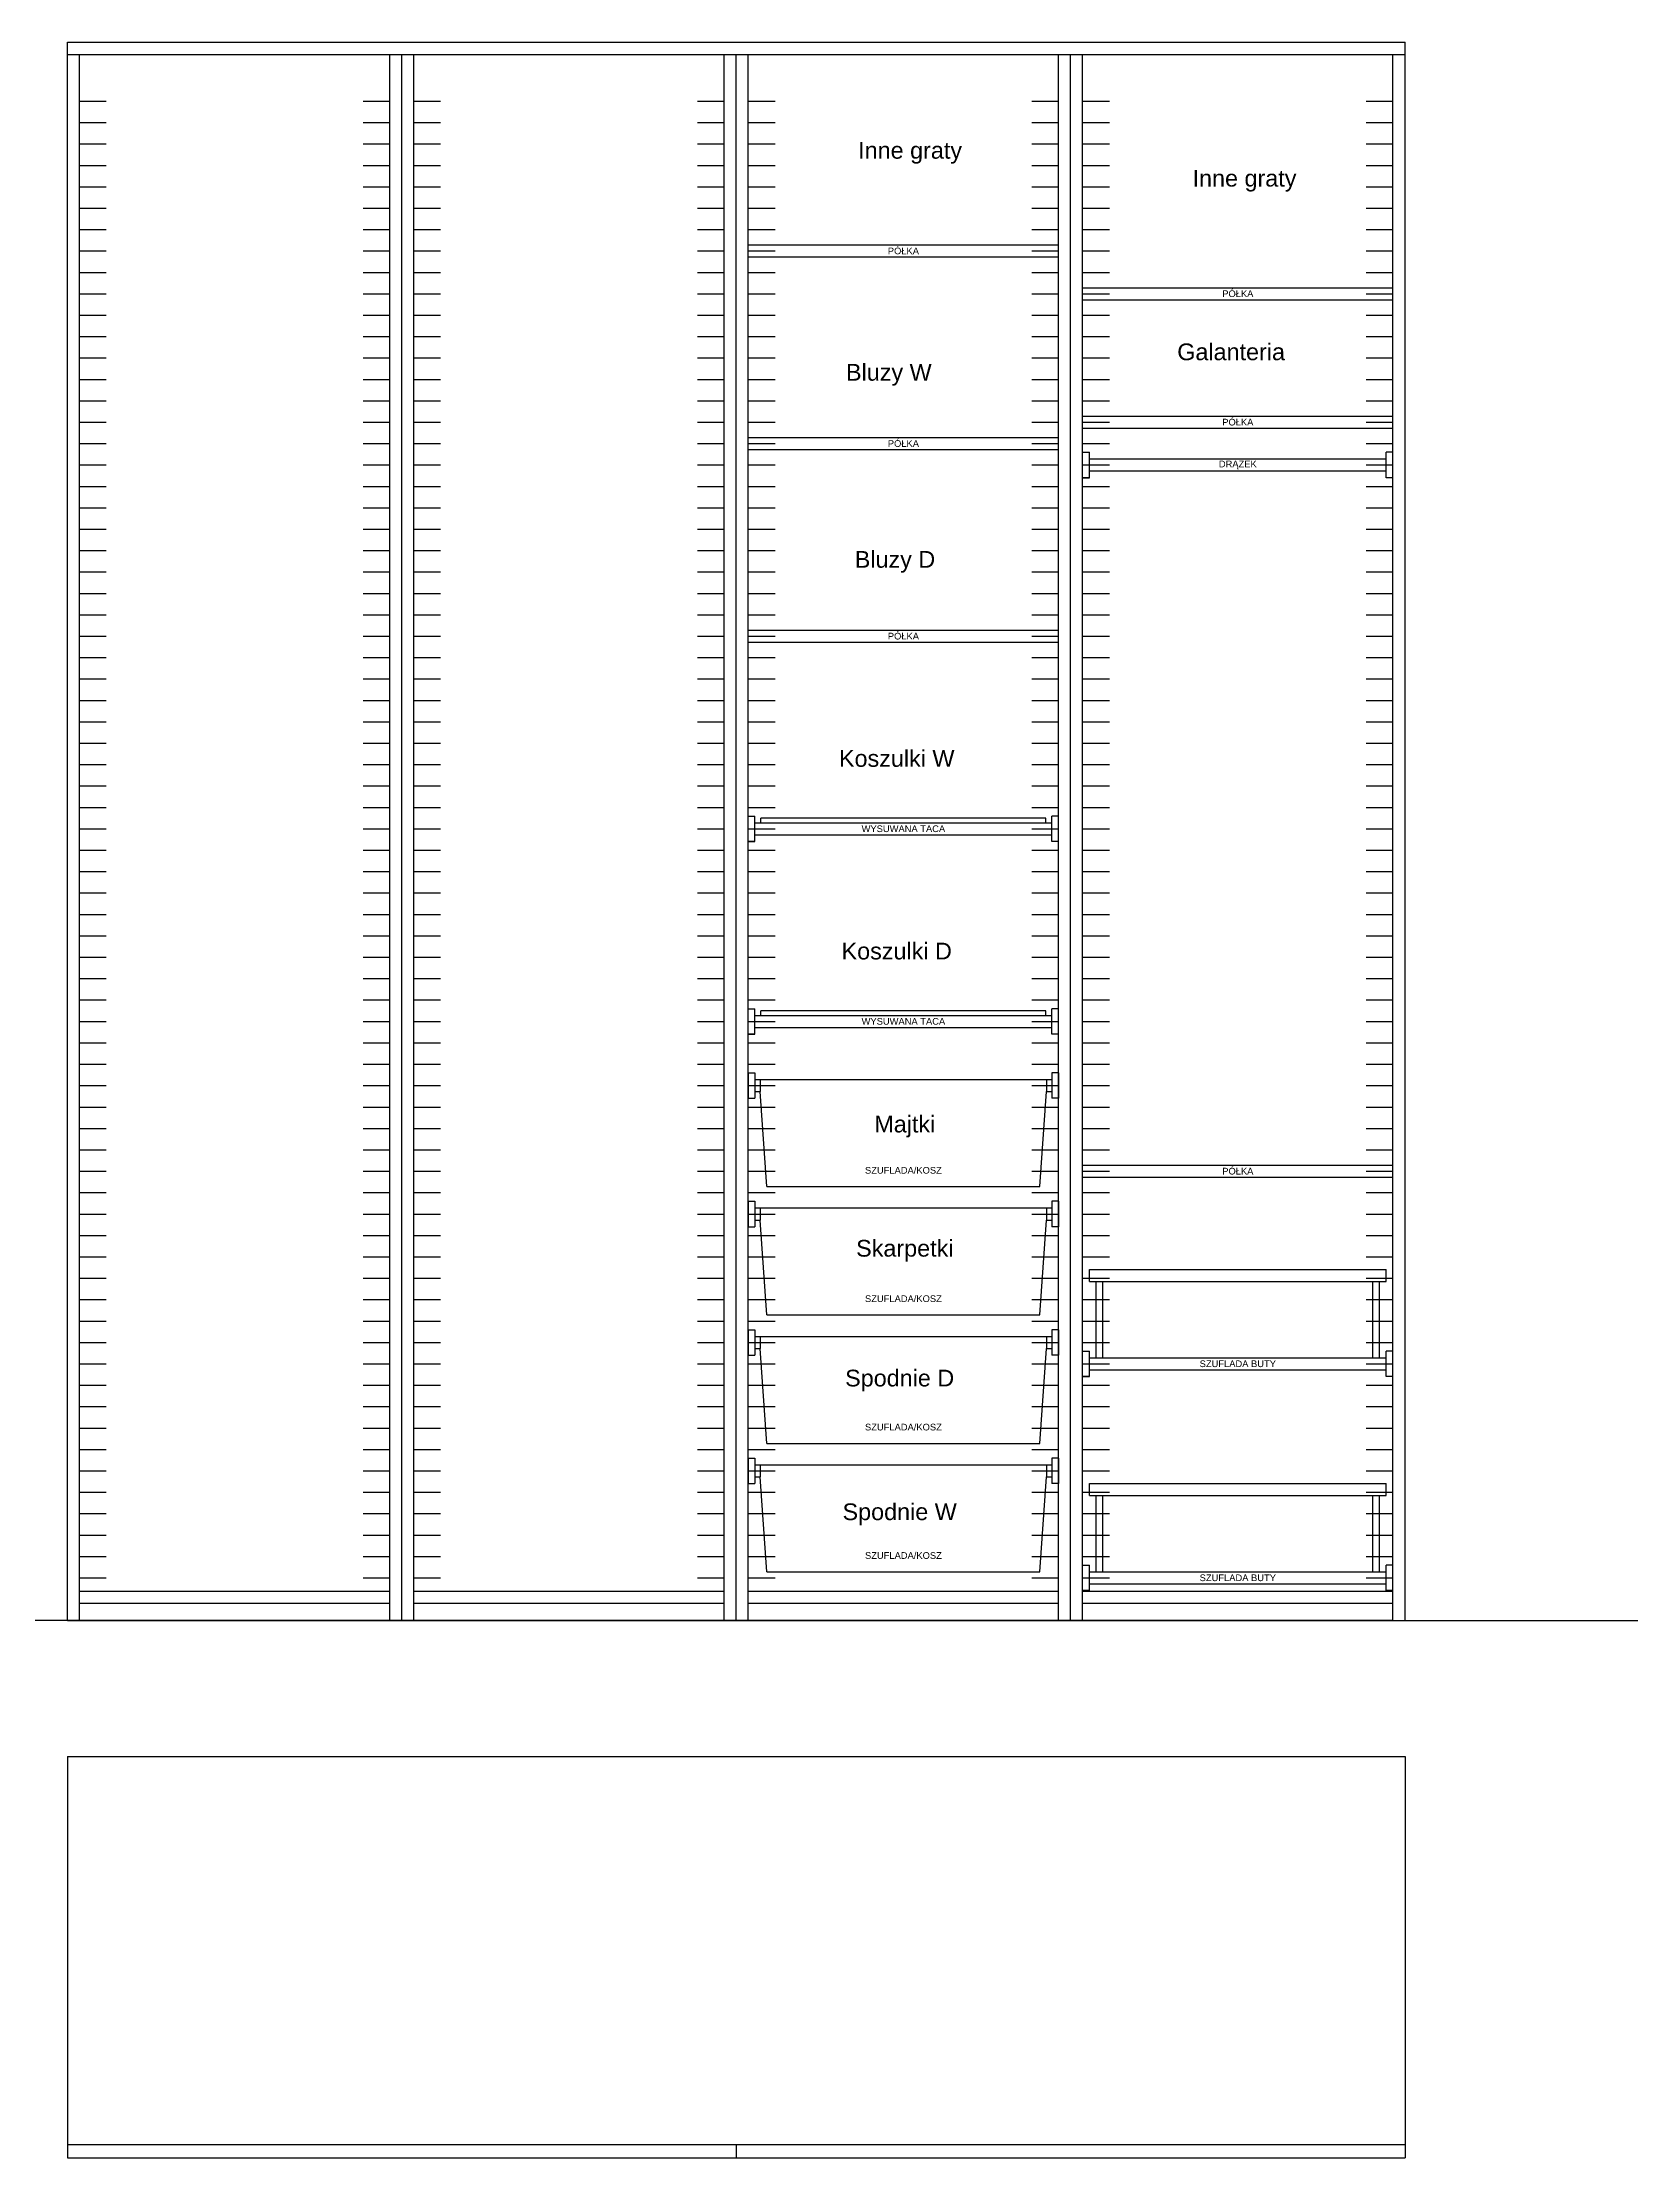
# Model space of a CAD drawing. Header units: millimetres. Extents: x 1528 to 3291, y 305 to 1763.
# Drawn here: x 2793.5 to 3032, y 872.8 to 1189.1 of the extents above; entities that cross this region are included whole.
import ezdxf

# ---------------------------------------------------------------- set-up
doc = ezdxf.new("R2010")
doc.units = ezdxf.units.MM

# ---------------------------------------------------------------- blocks, each defined once
blk = doc.blocks.new('Z$W@#12316')
for p, q in [((0, 0), (0, 3.8)), ((0, 3.8), (1, 3.8)), ((1, 0), (1, 3.8)), ((46.4, 3.8), (45.4, 3.8)), ((45.4, 0), (45.4, 3.8)), ((46.4, 0), (46.4, 3.8)), ((0, 0), (1, 0)), ((1, 0), (0, 0)), ((1, 2.8), (45.4, 2.8)), ((1, 1), (45.4, 1)), ((46.4, 0), (45.4, 0)), ((46.4, 0), (45.4, 0)), ((46.4, 1), (46.4, 2.8))]:
    blk.add_line(p, q)
at = {"insert": (23.2, 1.9), "char_height": 1, "width": 44.4, "attachment_point": 5}
blk.add_mtext('{\\fArial|b0|i0|c238|p0;DRĄŻEK}', dxfattribs=at)
blk = doc.blocks.new('Z$W@#3035')
for p, q in [((0, 0), (0, 1.8)), ((0, 1.8), (46.4, 1.8)), ((0, 0), (46.4, 0)), ((46.4, 0), (46.4, 1.8))]:
    blk.add_line(p, q)
at = {"insert": (23.2, 0.9), "char_height": 1, "width": 46.4, "attachment_point": 5}
blk.add_mtext('{\\fArial|b0|i0|c238|p0;PÓŁKA}', dxfattribs=at)
blk = doc.blocks.new('Z$W@#288')
for p, q in [((1, 16), (45.4, 16)), ((1, 14.2), (1, 16)), ((45.4, 14.2), (45.4, 16)), ((1, 14.2), (45.4, 14.2)), ((2, 2.8), (2, 14.2)), ((3, 2.8), (3, 14.2)), ((43.4, 2.8), (43.4, 14.2)), ((44.4, 2.8), (44.4, 14.2)), ((0, 0), (0, 3.8)), ((0, 3.8), (1, 3.8)), ((1, 0), (1, 3.8)), ((46.4, 3.8), (45.4, 3.8)), ((45.4, 0), (45.4, 3.8)), ((46.4, 0), (46.4, 3.8)), ((0, 0), (1, 0)), ((1, 0), (0, 0)), ((1, 2.8), (45.4, 2.8)), ((1, 1), (45.4, 1)), ((46.4, 0), (45.4, 0)), ((46.4, 0), (45.4, 0)), ((46.4, 1), (46.4, 2.8))]:
    blk.add_line(p, q)
at = {"insert": (23.2, 1.9), "char_height": 1, "width": 44.4, "attachment_point": 5}
blk.add_mtext('{\\fArial|b0|i0|c238|p0;SZUFLADA BUTY}', dxfattribs=at)
blk = doc.blocks.new('Z$W@#30106')
for p, q in [((0, 18), (0, 14.2)), ((0, 18), (1, 18)), ((1, 18), (1, 14.2)), ((1, 17), (45.4, 17)), ((1.8, 17), (1.8, 15.2)), ((44.6, 17), (44.6, 15.2)), ((46.4, 18), (45.4, 18)), ((45.4, 18), (45.4, 14.2)), ((46.4, 18), (46.4, 14.2)), ((46.4, 17), (46.4, 15.2)), ((0, 14.2), (1, 14.2)), ((1, 15.2), (1.8, 15.2)), ((2.8, 1), (1.8, 15.2)), ((43.6, 1), (44.6, 15.2)), ((44.6, 15.2), (45.4, 15.2)), ((46.4, 14.2), (45.4, 14.2)), ((2.8, 1), (43.6, 1))]:
    blk.add_line(p, q)
at = {"insert": (23.2, 3.43), "char_height": 1, "width": 42.8, "attachment_point": 5}
blk.add_mtext('{\\fArial|b0|i0|c238|p0;SZUFLADA/KOSZ}', dxfattribs=at)
blk = doc.blocks.new('Z$W@#27446')
for p, q in [((0, 0), (0, 3.8)), ((0, 3.8), (1, 3.8)), ((1, 0), (1, 3.8)), ((1.9, 2.8), (1.9, 3.5)), ((44.5, 3.5), (1.9, 3.5)), ((44.5, 2.8), (44.5, 3.5)), ((46.4, 3.8), (45.4, 3.8)), ((45.4, 0), (45.4, 3.8)), ((46.4, 0), (46.4, 3.8)), ((0, 0), (1, 0)), ((1, 0), (0, 0)), ((1, 2.8), (45.4, 2.8)), ((1, 1), (45.4, 1)), ((46.4, 0), (45.4, 0)), ((46.4, 0), (45.4, 0)), ((46.4, 1), (46.4, 2.8))]:
    blk.add_line(p, q)
at = {"insert": (23.2, 1.9), "char_height": 1, "width": 44.4, "attachment_point": 5}
blk.add_mtext('{\\fArial|b0|i0|c238|p0;WYSUWANA TACA}', dxfattribs=at)

msp = doc.modelspace()

# ---------------------------------------------------------------- linework, layer by layer
for p, q in [((2797.21, 953.11), (2797.21, 1189.11)), ((2797.21, 1189.11), (2997.21, 1189.11)), ((2797.21, 1187.31), (2997.21, 1187.31)), ((2799.01, 953.11), (2799.01, 1187.31)), ((2845.41, 953.11), (2845.41, 1187.31)), ((2847.21, 953.11), (2847.21, 1187.31)), ((2849.01, 953.11), (2849.01, 1187.31)), ((2895.41, 953.11), (2895.41, 1187.31)), ((2897.21, 953.11), (2897.21, 1187.31)), ((2899.01, 953.11), (2899.01, 1187.31)), ((2945.41, 953.11), (2945.41, 1187.31)), ((2947.21, 953.11), (2947.21, 1187.31)), ((2949.01, 953.11), (2949.01, 1187.31)), ((2995.41, 953.11), (2995.41, 1187.31)), ((2997.21, 953.11), (2997.21, 1189.11)), ((2799.01, 957.51), (2845.41, 957.51)), ((2799.01, 955.71), (2845.41, 955.71)), ((2849.01, 957.51), (2895.41, 957.51)), ((2849.01, 955.71), (2895.41, 955.71)), ((2899.01, 957.51), (2945.41, 957.51)), ((2899.01, 955.71), (2945.41, 955.71)), ((2949.01, 957.51), (2995.41, 957.51)), ((2949.01, 955.71), (2995.41, 955.71)), ((2995.41, 953.11), (2742.96, 953.11)), ((2797.21, 953.11), (2997.21, 953.11)), ((2955.62, 953.11), (3032, 953.11)), ((2797.21, 932.8), (2797.21, 872.8)), ((2797.21, 932.8), (2997.21, 932.8)), ((2997.21, 932.8), (2997.21, 872.8)), ((2797.21, 874.8), (2997.21, 874.8)), ((2897.21, 874.8), (2897.21, 872.8)), ((2797.21, 872.8), (2997.21, 872.8))]:
    msp.add_line(p, q)
at = {"color": 7, "true_color": 0xedefed}
for p, q in [((2799.01, 1180.31), (2803.01, 1180.31)), ((2841.41, 1180.31), (2845.41, 1180.31)), ((2849.01, 1180.31), (2853.01, 1180.31)), ((2891.41, 1180.31), (2895.41, 1180.31)), ((2899.01, 1180.31), (2903.01, 1180.31)), ((2941.41, 1180.31), (2945.41, 1180.31)), ((2949.01, 1180.31), (2953.01, 1180.31)), ((2991.41, 1180.31), (2995.41, 1180.31)), ((2799.01, 1177.11), (2803.01, 1177.11)), ((2841.41, 1177.11), (2845.41, 1177.11)), ((2849.01, 1177.11), (2853.01, 1177.11)), ((2891.41, 1177.11), (2895.41, 1177.11)), ((2899.01, 1177.11), (2903.01, 1177.11)), ((2941.41, 1177.11), (2945.41, 1177.11)), ((2949.01, 1177.11), (2953.01, 1177.11)), ((2991.41, 1177.11), (2995.41, 1177.11)), ((2799.01, 1173.91), (2803.01, 1173.91)), ((2841.41, 1173.91), (2845.41, 1173.91)), ((2849.01, 1173.91), (2853.01, 1173.91)), ((2891.41, 1173.91), (2895.41, 1173.91)), ((2899.01, 1173.91), (2903.01, 1173.91)), ((2941.41, 1173.91), (2945.41, 1173.91)), ((2949.01, 1173.91), (2953.01, 1173.91)), ((2991.41, 1173.91), (2995.41, 1173.91)), ((2799.01, 1170.71), (2803.01, 1170.71)), ((2841.41, 1170.71), (2845.41, 1170.71)), ((2849.01, 1170.71), (2853.01, 1170.71)), ((2891.41, 1170.71), (2895.41, 1170.71)), ((2899.01, 1170.71), (2903.01, 1170.71)), ((2941.41, 1170.71), (2945.41, 1170.71)), ((2949.01, 1170.71), (2953.01, 1170.71)), ((2991.41, 1170.71), (2995.41, 1170.71)), ((2799.01, 1167.51), (2803.01, 1167.51)), ((2841.41, 1167.51), (2845.41, 1167.51)), ((2849.01, 1167.51), (2853.01, 1167.51)), ((2891.41, 1167.51), (2895.41, 1167.51)), ((2899.01, 1167.51), (2903.01, 1167.51)), ((2941.41, 1167.51), (2945.41, 1167.51)), ((2949.01, 1167.51), (2953.01, 1167.51)), ((2991.41, 1167.51), (2995.41, 1167.51)), ((2799.01, 1164.31), (2803.01, 1164.31)), ((2841.41, 1164.31), (2845.41, 1164.31)), ((2849.01, 1164.31), (2853.01, 1164.31)), ((2891.41, 1164.31), (2895.41, 1164.31)), ((2899.01, 1164.31), (2903.01, 1164.31)), ((2941.41, 1164.31), (2945.41, 1164.31)), ((2949.01, 1164.31), (2953.01, 1164.31)), ((2991.41, 1164.31), (2995.41, 1164.31)), ((2799.01, 1161.11), (2803.01, 1161.11)), ((2841.41, 1161.11), (2845.41, 1161.11)), ((2849.01, 1161.11), (2853.01, 1161.11)), ((2891.41, 1161.11), (2895.41, 1161.11)), ((2899.01, 1161.11), (2903.01, 1161.11)), ((2941.41, 1161.11), (2945.41, 1161.11)), ((2949.01, 1161.11), (2953.01, 1161.11)), ((2991.41, 1161.11), (2995.41, 1161.11)), ((2799.01, 1157.91), (2803.01, 1157.91)), ((2841.41, 1157.91), (2845.41, 1157.91)), ((2849.01, 1157.91), (2853.01, 1157.91)), ((2891.41, 1157.91), (2895.41, 1157.91)), ((2899.01, 1157.91), (2903.01, 1157.91)), ((2941.41, 1157.91), (2945.41, 1157.91)), ((2949.01, 1157.91), (2953.01, 1157.91)), ((2991.41, 1157.91), (2995.41, 1157.91)), ((2799.01, 1154.71), (2803.01, 1154.71)), ((2841.41, 1154.71), (2845.41, 1154.71)), ((2849.01, 1154.71), (2853.01, 1154.71)), ((2891.41, 1154.71), (2895.41, 1154.71)), ((2899.01, 1154.71), (2903.01, 1154.71)), ((2941.41, 1154.71), (2945.41, 1154.71)), ((2949.01, 1154.71), (2953.01, 1154.71)), ((2991.41, 1154.71), (2995.41, 1154.71)), ((2799.01, 1151.51), (2803.01, 1151.51)), ((2841.41, 1151.51), (2845.41, 1151.51)), ((2849.01, 1151.51), (2853.01, 1151.51)), ((2891.41, 1151.51), (2895.41, 1151.51)), ((2899.01, 1151.51), (2903.01, 1151.51)), ((2941.41, 1151.51), (2945.41, 1151.51)), ((2949.01, 1151.51), (2953.01, 1151.51)), ((2991.41, 1151.51), (2995.41, 1151.51)), ((2799.01, 1148.31), (2803.01, 1148.31)), ((2841.41, 1148.31), (2845.41, 1148.31)), ((2849.01, 1148.31), (2853.01, 1148.31)), ((2891.41, 1148.31), (2895.41, 1148.31)), ((2899.01, 1148.31), (2903.01, 1148.31)), ((2941.41, 1148.31), (2945.41, 1148.31)), ((2949.01, 1148.31), (2953.01, 1148.31)), ((2991.41, 1148.31), (2995.41, 1148.31)), ((2799.01, 1145.11), (2803.01, 1145.11)), ((2841.41, 1145.11), (2845.41, 1145.11)), ((2849.01, 1145.11), (2853.01, 1145.11)), ((2891.41, 1145.11), (2895.41, 1145.11)), ((2899.01, 1145.11), (2903.01, 1145.11)), ((2941.41, 1145.11), (2945.41, 1145.11)), ((2949.01, 1145.11), (2953.01, 1145.11)), ((2991.41, 1145.11), (2995.41, 1145.11)), ((2799.01, 1141.91), (2803.01, 1141.91)), ((2841.41, 1141.91), (2845.41, 1141.91)), ((2849.01, 1141.91), (2853.01, 1141.91)), ((2891.41, 1141.91), (2895.41, 1141.91)), ((2899.01, 1141.91), (2903.01, 1141.91)), ((2941.41, 1141.91), (2945.41, 1141.91)), ((2949.01, 1141.91), (2953.01, 1141.91)), ((2991.41, 1141.91), (2995.41, 1141.91)), ((2799.01, 1138.71), (2803.01, 1138.71)), ((2841.41, 1138.71), (2845.41, 1138.71)), ((2849.01, 1138.71), (2853.01, 1138.71)), ((2891.41, 1138.71), (2895.41, 1138.71)), ((2899.01, 1138.71), (2903.01, 1138.71)), ((2941.41, 1138.71), (2945.41, 1138.71)), ((2949.01, 1138.71), (2953.01, 1138.71)), ((2991.41, 1138.71), (2995.41, 1138.71)), ((2799.01, 1135.51), (2803.01, 1135.51)), ((2841.41, 1135.51), (2845.41, 1135.51)), ((2849.01, 1135.51), (2853.01, 1135.51)), ((2891.41, 1135.51), (2895.41, 1135.51)), ((2899.01, 1135.51), (2903.01, 1135.51)), ((2941.41, 1135.51), (2945.41, 1135.51)), ((2949.01, 1135.51), (2953.01, 1135.51)), ((2991.41, 1135.51), (2995.41, 1135.51)), ((2799.01, 1132.31), (2803.01, 1132.31)), ((2841.41, 1132.31), (2845.41, 1132.31)), ((2849.01, 1132.31), (2853.01, 1132.31)), ((2891.41, 1132.31), (2895.41, 1132.31)), ((2899.01, 1132.31), (2903.01, 1132.31)), ((2941.41, 1132.31), (2945.41, 1132.31)), ((2949.01, 1132.31), (2953.01, 1132.31)), ((2991.41, 1132.31), (2995.41, 1132.31)), ((2799.01, 1129.11), (2803.01, 1129.11)), ((2841.41, 1129.11), (2845.41, 1129.11)), ((2849.01, 1129.11), (2853.01, 1129.11)), ((2891.41, 1129.11), (2895.41, 1129.11)), ((2899.01, 1129.11), (2903.01, 1129.11)), ((2941.41, 1129.11), (2945.41, 1129.11)), ((2949.01, 1129.11), (2953.01, 1129.11)), ((2991.41, 1129.11), (2995.41, 1129.11)), ((2799.01, 1125.91), (2803.01, 1125.91)), ((2841.41, 1125.91), (2845.41, 1125.91)), ((2849.01, 1125.91), (2853.01, 1125.91)), ((2891.41, 1125.91), (2895.41, 1125.91)), ((2899.01, 1125.91), (2903.01, 1125.91)), ((2941.41, 1125.91), (2945.41, 1125.91)), ((2949.01, 1125.91), (2953.01, 1125.91)), ((2991.41, 1125.91), (2995.41, 1125.91)), ((2799.01, 1122.71), (2803.01, 1122.71)), ((2841.41, 1122.71), (2845.41, 1122.71)), ((2849.01, 1122.71), (2853.01, 1122.71)), ((2891.41, 1122.71), (2895.41, 1122.71)), ((2899.01, 1122.71), (2903.01, 1122.71)), ((2941.41, 1122.71), (2945.41, 1122.71)), ((2949.01, 1122.71), (2953.01, 1122.71)), ((2991.41, 1122.71), (2995.41, 1122.71)), ((2799.01, 1119.51), (2803.01, 1119.51)), ((2841.41, 1119.51), (2845.41, 1119.51)), ((2849.01, 1119.51), (2853.01, 1119.51)), ((2891.41, 1119.51), (2895.41, 1119.51)), ((2899.01, 1119.51), (2903.01, 1119.51)), ((2941.41, 1119.51), (2945.41, 1119.51)), ((2949.01, 1119.51), (2953.01, 1119.51)), ((2991.41, 1119.51), (2995.41, 1119.51)), ((2799.01, 1116.31), (2803.01, 1116.31)), ((2841.41, 1116.31), (2845.41, 1116.31)), ((2849.01, 1116.31), (2853.01, 1116.31)), ((2891.41, 1116.31), (2895.41, 1116.31)), ((2899.01, 1116.31), (2903.01, 1116.31)), ((2941.41, 1116.31), (2945.41, 1116.31)), ((2949.01, 1116.31), (2953.01, 1116.31)), ((2991.41, 1116.31), (2995.41, 1116.31)), ((2799.01, 1113.11), (2803.01, 1113.11)), ((2841.41, 1113.11), (2845.41, 1113.11)), ((2849.01, 1113.11), (2853.01, 1113.11)), ((2891.41, 1113.11), (2895.41, 1113.11)), ((2899.01, 1113.11), (2903.01, 1113.11)), ((2941.41, 1113.11), (2945.41, 1113.11)), ((2949.01, 1113.11), (2953.01, 1113.11)), ((2991.41, 1113.11), (2995.41, 1113.11)), ((2799.01, 1109.91), (2803.01, 1109.91)), ((2841.41, 1109.91), (2845.41, 1109.91)), ((2849.01, 1109.91), (2853.01, 1109.91)), ((2891.41, 1109.91), (2895.41, 1109.91)), ((2899.01, 1109.91), (2903.01, 1109.91)), ((2941.41, 1109.91), (2945.41, 1109.91)), ((2949.01, 1109.91), (2953.01, 1109.91)), ((2991.41, 1109.91), (2995.41, 1109.91)), ((2799.01, 1106.71), (2803.01, 1106.71)), ((2841.41, 1106.71), (2845.41, 1106.71)), ((2849.01, 1106.71), (2853.01, 1106.71)), ((2891.41, 1106.71), (2895.41, 1106.71)), ((2899.01, 1106.71), (2903.01, 1106.71)), ((2941.41, 1106.71), (2945.41, 1106.71)), ((2949.01, 1106.71), (2953.01, 1106.71)), ((2991.41, 1106.71), (2995.41, 1106.71)), ((2799.01, 1103.51), (2803.01, 1103.51)), ((2841.41, 1103.51), (2845.41, 1103.51)), ((2849.01, 1103.51), (2853.01, 1103.51)), ((2891.41, 1103.51), (2895.41, 1103.51)), ((2899.01, 1103.51), (2903.01, 1103.51)), ((2941.41, 1103.51), (2945.41, 1103.51)), ((2949.01, 1103.51), (2953.01, 1103.51)), ((2991.41, 1103.51), (2995.41, 1103.51)), ((2799.01, 1100.31), (2803.01, 1100.31)), ((2841.41, 1100.31), (2845.41, 1100.31)), ((2849.01, 1100.31), (2853.01, 1100.31)), ((2891.41, 1100.31), (2895.41, 1100.31)), ((2899.01, 1100.31), (2903.01, 1100.31)), ((2941.41, 1100.31), (2945.41, 1100.31)), ((2949.01, 1100.31), (2953.01, 1100.31)), ((2991.41, 1100.31), (2995.41, 1100.31)), ((2799.01, 1097.11), (2803.01, 1097.11)), ((2841.41, 1097.11), (2845.41, 1097.11)), ((2849.01, 1097.11), (2853.01, 1097.11)), ((2891.41, 1097.11), (2895.41, 1097.11)), ((2899.01, 1097.11), (2903.01, 1097.11)), ((2941.41, 1097.11), (2945.41, 1097.11)), ((2949.01, 1097.11), (2953.01, 1097.11)), ((2991.41, 1097.11), (2995.41, 1097.11)), ((2799.01, 1093.91), (2803.01, 1093.91)), ((2841.41, 1093.91), (2845.41, 1093.91)), ((2849.01, 1093.91), (2853.01, 1093.91)), ((2891.41, 1093.91), (2895.41, 1093.91)), ((2899.01, 1093.91), (2903.01, 1093.91)), ((2941.41, 1093.91), (2945.41, 1093.91)), ((2949.01, 1093.91), (2953.01, 1093.91)), ((2991.41, 1093.91), (2995.41, 1093.91)), ((2799.01, 1090.71), (2803.01, 1090.71)), ((2841.41, 1090.71), (2845.41, 1090.71)), ((2849.01, 1090.71), (2853.01, 1090.71)), ((2891.41, 1090.71), (2895.41, 1090.71)), ((2899.01, 1090.71), (2903.01, 1090.71)), ((2941.41, 1090.71), (2945.41, 1090.71)), ((2949.01, 1090.71), (2953.01, 1090.71)), ((2991.41, 1090.71), (2995.41, 1090.71)), ((2799.01, 1087.51), (2803.01, 1087.51)), ((2841.41, 1087.51), (2845.41, 1087.51)), ((2849.01, 1087.51), (2853.01, 1087.51)), ((2891.41, 1087.51), (2895.41, 1087.51)), ((2899.01, 1087.51), (2903.01, 1087.51)), ((2941.41, 1087.51), (2945.41, 1087.51)), ((2949.01, 1087.51), (2953.01, 1087.51)), ((2991.41, 1087.51), (2995.41, 1087.51)), ((2799.01, 1084.31), (2803.01, 1084.31)), ((2841.41, 1084.31), (2845.41, 1084.31)), ((2849.01, 1084.31), (2853.01, 1084.31)), ((2891.41, 1084.31), (2895.41, 1084.31)), ((2899.01, 1084.31), (2903.01, 1084.31)), ((2941.41, 1084.31), (2945.41, 1084.31)), ((2949.01, 1084.31), (2953.01, 1084.31)), ((2991.41, 1084.31), (2995.41, 1084.31)), ((2799.01, 1081.11), (2803.01, 1081.11)), ((2841.41, 1081.11), (2845.41, 1081.11)), ((2849.01, 1081.11), (2853.01, 1081.11)), ((2891.41, 1081.11), (2895.41, 1081.11)), ((2899.01, 1081.11), (2903.01, 1081.11)), ((2941.41, 1081.11), (2945.41, 1081.11)), ((2949.01, 1081.11), (2953.01, 1081.11)), ((2991.41, 1081.11), (2995.41, 1081.11)), ((2799.01, 1077.91), (2803.01, 1077.91)), ((2841.41, 1077.91), (2845.41, 1077.91)), ((2849.01, 1077.91), (2853.01, 1077.91)), ((2891.41, 1077.91), (2895.41, 1077.91)), ((2899.01, 1077.91), (2903.01, 1077.91)), ((2941.41, 1077.91), (2945.41, 1077.91)), ((2949.01, 1077.91), (2953.01, 1077.91)), ((2991.41, 1077.91), (2995.41, 1077.91)), ((2799.01, 1074.71), (2803.01, 1074.71)), ((2841.41, 1074.71), (2845.41, 1074.71)), ((2849.01, 1074.71), (2853.01, 1074.71)), ((2891.41, 1074.71), (2895.41, 1074.71)), ((2899.01, 1074.71), (2903.01, 1074.71)), ((2941.41, 1074.71), (2945.41, 1074.71)), ((2949.01, 1074.71), (2953.01, 1074.71)), ((2991.41, 1074.71), (2995.41, 1074.71)), ((2799.01, 1071.51), (2803.01, 1071.51)), ((2841.41, 1071.51), (2845.41, 1071.51)), ((2849.01, 1071.51), (2853.01, 1071.51)), ((2891.41, 1071.51), (2895.41, 1071.51)), ((2899.01, 1071.51), (2903.01, 1071.51)), ((2941.41, 1071.51), (2945.41, 1071.51)), ((2949.01, 1071.51), (2953.01, 1071.51)), ((2991.41, 1071.51), (2995.41, 1071.51)), ((2799.01, 1068.31), (2803.01, 1068.31)), ((2841.41, 1068.31), (2845.41, 1068.31)), ((2849.01, 1068.31), (2853.01, 1068.31)), ((2891.41, 1068.31), (2895.41, 1068.31)), ((2899.01, 1068.31), (2903.01, 1068.31)), ((2941.41, 1068.31), (2945.41, 1068.31)), ((2949.01, 1068.31), (2953.01, 1068.31)), ((2991.41, 1068.31), (2995.41, 1068.31)), ((2799.01, 1065.11), (2803.01, 1065.11)), ((2841.41, 1065.11), (2845.41, 1065.11)), ((2849.01, 1065.11), (2853.01, 1065.11)), ((2891.41, 1065.11), (2895.41, 1065.11)), ((2899.01, 1065.11), (2903.01, 1065.11)), ((2941.41, 1065.11), (2945.41, 1065.11)), ((2949.01, 1065.11), (2953.01, 1065.11)), ((2991.41, 1065.11), (2995.41, 1065.11)), ((2799.01, 1061.91), (2803.01, 1061.91)), ((2841.41, 1061.91), (2845.41, 1061.91)), ((2849.01, 1061.91), (2853.01, 1061.91)), ((2891.41, 1061.91), (2895.41, 1061.91)), ((2899.01, 1061.91), (2903.01, 1061.91)), ((2941.41, 1061.91), (2945.41, 1061.91)), ((2949.01, 1061.91), (2953.01, 1061.91)), ((2991.41, 1061.91), (2995.41, 1061.91)), ((2799.01, 1058.71), (2803.01, 1058.71)), ((2841.41, 1058.71), (2845.41, 1058.71)), ((2849.01, 1058.71), (2853.01, 1058.71)), ((2891.41, 1058.71), (2895.41, 1058.71)), ((2899.01, 1058.71), (2903.01, 1058.71)), ((2941.41, 1058.71), (2945.41, 1058.71)), ((2949.01, 1058.71), (2953.01, 1058.71)), ((2991.41, 1058.71), (2995.41, 1058.71)), ((2799.01, 1055.51), (2803.01, 1055.51)), ((2841.41, 1055.51), (2845.41, 1055.51)), ((2849.01, 1055.51), (2853.01, 1055.51)), ((2891.41, 1055.51), (2895.41, 1055.51)), ((2899.01, 1055.51), (2903.01, 1055.51)), ((2941.41, 1055.51), (2945.41, 1055.51)), ((2949.01, 1055.51), (2953.01, 1055.51)), ((2991.41, 1055.51), (2995.41, 1055.51)), ((2799.01, 1052.31), (2803.01, 1052.31)), ((2841.41, 1052.31), (2845.41, 1052.31)), ((2849.01, 1052.31), (2853.01, 1052.31)), ((2891.41, 1052.31), (2895.41, 1052.31)), ((2899.01, 1052.31), (2903.01, 1052.31)), ((2941.41, 1052.31), (2945.41, 1052.31)), ((2949.01, 1052.31), (2953.01, 1052.31)), ((2991.41, 1052.31), (2995.41, 1052.31)), ((2799.01, 1049.11), (2803.01, 1049.11)), ((2841.41, 1049.11), (2845.41, 1049.11)), ((2849.01, 1049.11), (2853.01, 1049.11)), ((2891.41, 1049.11), (2895.41, 1049.11)), ((2899.01, 1049.11), (2903.01, 1049.11)), ((2941.41, 1049.11), (2945.41, 1049.11)), ((2949.01, 1049.11), (2953.01, 1049.11)), ((2991.41, 1049.11), (2995.41, 1049.11)), ((2799.01, 1045.91), (2803.01, 1045.91)), ((2841.41, 1045.91), (2845.41, 1045.91)), ((2849.01, 1045.91), (2853.01, 1045.91)), ((2891.41, 1045.91), (2895.41, 1045.91)), ((2899.01, 1045.91), (2903.01, 1045.91)), ((2941.41, 1045.91), (2945.41, 1045.91)), ((2949.01, 1045.91), (2953.01, 1045.91)), ((2991.41, 1045.91), (2995.41, 1045.91)), ((2799.01, 1042.71), (2803.01, 1042.71)), ((2841.41, 1042.71), (2845.41, 1042.71)), ((2849.01, 1042.71), (2853.01, 1042.71)), ((2891.41, 1042.71), (2895.41, 1042.71)), ((2899.01, 1042.71), (2903.01, 1042.71)), ((2941.41, 1042.71), (2945.41, 1042.71)), ((2949.01, 1042.71), (2953.01, 1042.71)), ((2991.41, 1042.71), (2995.41, 1042.71)), ((2799.01, 1039.51), (2803.01, 1039.51)), ((2841.41, 1039.51), (2845.41, 1039.51)), ((2849.01, 1039.51), (2853.01, 1039.51)), ((2891.41, 1039.51), (2895.41, 1039.51)), ((2899.01, 1039.51), (2903.01, 1039.51)), ((2941.41, 1039.51), (2945.41, 1039.51)), ((2949.01, 1039.51), (2953.01, 1039.51)), ((2991.41, 1039.51), (2995.41, 1039.51)), ((2799.01, 1036.31), (2803.01, 1036.31)), ((2841.41, 1036.31), (2845.41, 1036.31)), ((2849.01, 1036.31), (2853.01, 1036.31)), ((2891.41, 1036.31), (2895.41, 1036.31)), ((2899.01, 1036.31), (2903.01, 1036.31)), ((2941.41, 1036.31), (2945.41, 1036.31)), ((2949.01, 1036.31), (2953.01, 1036.31)), ((2991.41, 1036.31), (2995.41, 1036.31)), ((2799.01, 1033.11), (2803.01, 1033.11)), ((2841.41, 1033.11), (2845.41, 1033.11)), ((2849.01, 1033.11), (2853.01, 1033.11)), ((2891.41, 1033.11), (2895.41, 1033.11)), ((2899.01, 1033.11), (2903.01, 1033.11)), ((2941.41, 1033.11), (2945.41, 1033.11)), ((2949.01, 1033.11), (2953.01, 1033.11)), ((2991.41, 1033.11), (2995.41, 1033.11)), ((2799.01, 1029.91), (2803.01, 1029.91)), ((2841.41, 1029.91), (2845.41, 1029.91)), ((2849.01, 1029.91), (2853.01, 1029.91)), ((2891.41, 1029.91), (2895.41, 1029.91)), ((2899.01, 1029.91), (2903.01, 1029.91)), ((2941.41, 1029.91), (2945.41, 1029.91)), ((2949.01, 1029.91), (2953.01, 1029.91)), ((2991.41, 1029.91), (2995.41, 1029.91)), ((2799.01, 1026.71), (2803.01, 1026.71)), ((2841.41, 1026.71), (2845.41, 1026.71)), ((2849.01, 1026.71), (2853.01, 1026.71)), ((2891.41, 1026.71), (2895.41, 1026.71)), ((2899.01, 1026.71), (2903.01, 1026.71)), ((2941.41, 1026.71), (2945.41, 1026.71)), ((2949.01, 1026.71), (2953.01, 1026.71)), ((2991.41, 1026.71), (2995.41, 1026.71)), ((2799.01, 1023.51), (2803.01, 1023.51)), ((2841.41, 1023.51), (2845.41, 1023.51)), ((2849.01, 1023.51), (2853.01, 1023.51)), ((2891.41, 1023.51), (2895.41, 1023.51)), ((2899.01, 1023.51), (2903.01, 1023.51)), ((2941.41, 1023.51), (2945.41, 1023.51)), ((2949.01, 1023.51), (2953.01, 1023.51)), ((2991.41, 1023.51), (2995.41, 1023.51)), ((2799.01, 1020.31), (2803.01, 1020.31)), ((2841.41, 1020.31), (2845.41, 1020.31)), ((2849.01, 1020.31), (2853.01, 1020.31)), ((2891.41, 1020.31), (2895.41, 1020.31)), ((2899.01, 1020.31), (2903.01, 1020.31)), ((2941.41, 1020.31), (2945.41, 1020.31)), ((2949.01, 1020.31), (2953.01, 1020.31)), ((2991.41, 1020.31), (2995.41, 1020.31)), ((2799.01, 1017.11), (2803.01, 1017.11)), ((2841.41, 1017.11), (2845.41, 1017.11)), ((2849.01, 1017.11), (2853.01, 1017.11)), ((2891.41, 1017.11), (2895.41, 1017.11)), ((2899.01, 1017.11), (2903.01, 1017.11)), ((2941.41, 1017.11), (2945.41, 1017.11)), ((2949.01, 1017.11), (2953.01, 1017.11)), ((2991.41, 1017.11), (2995.41, 1017.11)), ((2799.01, 1013.91), (2803.01, 1013.91)), ((2841.41, 1013.91), (2845.41, 1013.91)), ((2849.01, 1013.91), (2853.01, 1013.91)), ((2891.41, 1013.91), (2895.41, 1013.91)), ((2899.01, 1013.91), (2903.01, 1013.91)), ((2941.41, 1013.91), (2945.41, 1013.91)), ((2949.01, 1013.91), (2953.01, 1013.91)), ((2991.41, 1013.91), (2995.41, 1013.91)), ((2799.01, 1010.71), (2803.01, 1010.71)), ((2841.41, 1010.71), (2845.41, 1010.71)), ((2849.01, 1010.71), (2853.01, 1010.71)), ((2891.41, 1010.71), (2895.41, 1010.71)), ((2899.01, 1010.71), (2903.01, 1010.71)), ((2941.41, 1010.71), (2945.41, 1010.71)), ((2949.01, 1010.71), (2953.01, 1010.71)), ((2991.41, 1010.71), (2995.41, 1010.71)), ((2799.01, 1007.51), (2803.01, 1007.51)), ((2841.41, 1007.51), (2845.41, 1007.51)), ((2849.01, 1007.51), (2853.01, 1007.51)), ((2891.41, 1007.51), (2895.41, 1007.51)), ((2899.01, 1007.51), (2903.01, 1007.51)), ((2941.41, 1007.51), (2945.41, 1007.51)), ((2949.01, 1007.51), (2953.01, 1007.51)), ((2991.41, 1007.51), (2995.41, 1007.51)), ((2799.01, 1004.31), (2803.01, 1004.31)), ((2841.41, 1004.31), (2845.41, 1004.31)), ((2849.01, 1004.31), (2853.01, 1004.31)), ((2891.41, 1004.31), (2895.41, 1004.31)), ((2899.01, 1004.31), (2903.01, 1004.31)), ((2941.41, 1004.31), (2945.41, 1004.31)), ((2949.01, 1004.31), (2953.01, 1004.31)), ((2991.41, 1004.31), (2995.41, 1004.31)), ((2799.01, 1001.11), (2803.01, 1001.11)), ((2841.41, 1001.11), (2845.41, 1001.11)), ((2849.01, 1001.11), (2853.01, 1001.11)), ((2891.41, 1001.11), (2895.41, 1001.11)), ((2899.01, 1001.11), (2903.01, 1001.11)), ((2941.41, 1001.11), (2945.41, 1001.11)), ((2949.01, 1001.11), (2953.01, 1001.11)), ((2991.41, 1001.11), (2995.41, 1001.11)), ((2799.01, 997.91), (2803.01, 997.91)), ((2841.41, 997.91), (2845.41, 997.91)), ((2849.01, 997.91), (2853.01, 997.91)), ((2891.41, 997.91), (2895.41, 997.91)), ((2899.01, 997.91), (2903.01, 997.91)), ((2941.41, 997.91), (2945.41, 997.91)), ((2949.01, 997.91), (2953.01, 997.91)), ((2991.41, 997.91), (2995.41, 997.91)), ((2799.01, 994.71), (2803.01, 994.71)), ((2841.41, 994.71), (2845.41, 994.71)), ((2849.01, 994.71), (2853.01, 994.71)), ((2891.41, 994.71), (2895.41, 994.71)), ((2899.01, 994.71), (2903.01, 994.71)), ((2941.41, 994.71), (2945.41, 994.71)), ((2949.01, 994.71), (2953.01, 994.71)), ((2991.41, 994.71), (2995.41, 994.71)), ((2799.01, 991.51), (2803.01, 991.51)), ((2841.41, 991.51), (2845.41, 991.51)), ((2849.01, 991.51), (2853.01, 991.51)), ((2891.41, 991.51), (2895.41, 991.51)), ((2899.01, 991.51), (2903.01, 991.51)), ((2941.41, 991.51), (2945.41, 991.51)), ((2949.01, 991.51), (2953.01, 991.51)), ((2991.41, 991.51), (2995.41, 991.51)), ((2799.01, 988.31), (2803.01, 988.31)), ((2841.41, 988.31), (2845.41, 988.31)), ((2849.01, 988.31), (2853.01, 988.31)), ((2891.41, 988.31), (2895.41, 988.31)), ((2899.01, 988.31), (2903.01, 988.31)), ((2941.41, 988.31), (2945.41, 988.31)), ((2949.01, 988.31), (2953.01, 988.31)), ((2991.41, 988.31), (2995.41, 988.31)), ((2799.01, 985.11), (2803.01, 985.11)), ((2841.41, 985.11), (2845.41, 985.11)), ((2849.01, 985.11), (2853.01, 985.11)), ((2891.41, 985.11), (2895.41, 985.11)), ((2899.01, 985.11), (2903.01, 985.11)), ((2941.41, 985.11), (2945.41, 985.11)), ((2949.01, 985.11), (2953.01, 985.11)), ((2991.41, 985.11), (2995.41, 985.11)), ((2799.01, 981.91), (2803.01, 981.91)), ((2841.41, 981.91), (2845.41, 981.91)), ((2849.01, 981.91), (2853.01, 981.91)), ((2891.41, 981.91), (2895.41, 981.91)), ((2899.01, 981.91), (2903.01, 981.91)), ((2941.41, 981.91), (2945.41, 981.91)), ((2949.01, 981.91), (2953.01, 981.91)), ((2991.41, 981.91), (2995.41, 981.91)), ((2799.01, 978.71), (2803.01, 978.71)), ((2841.41, 978.71), (2845.41, 978.71)), ((2849.01, 978.71), (2853.01, 978.71)), ((2891.41, 978.71), (2895.41, 978.71)), ((2899.01, 978.71), (2903.01, 978.71)), ((2941.41, 978.71), (2945.41, 978.71)), ((2949.01, 978.71), (2953.01, 978.71)), ((2991.41, 978.71), (2995.41, 978.71)), ((2799.01, 975.51), (2803.01, 975.51)), ((2841.41, 975.51), (2845.41, 975.51)), ((2849.01, 975.51), (2853.01, 975.51)), ((2891.41, 975.51), (2895.41, 975.51)), ((2899.01, 975.51), (2903.01, 975.51)), ((2941.41, 975.51), (2945.41, 975.51)), ((2949.01, 975.51), (2953.01, 975.51)), ((2991.41, 975.51), (2995.41, 975.51)), ((2799.01, 972.31), (2803.01, 972.31)), ((2841.41, 972.31), (2845.41, 972.31)), ((2849.01, 972.31), (2853.01, 972.31)), ((2891.41, 972.31), (2895.41, 972.31)), ((2899.01, 972.31), (2903.01, 972.31)), ((2941.41, 972.31), (2945.41, 972.31)), ((2949.01, 972.31), (2953.01, 972.31)), ((2991.41, 972.31), (2995.41, 972.31)), ((2799.01, 969.11), (2803.01, 969.11)), ((2841.41, 969.11), (2845.41, 969.11)), ((2849.01, 969.11), (2853.01, 969.11)), ((2891.41, 969.11), (2895.41, 969.11)), ((2899.01, 969.11), (2903.01, 969.11)), ((2941.41, 969.11), (2945.41, 969.11)), ((2949.01, 969.11), (2953.01, 969.11)), ((2991.41, 969.11), (2995.41, 969.11)), ((2799.01, 965.91), (2803.01, 965.91)), ((2841.41, 965.91), (2845.41, 965.91)), ((2849.01, 965.91), (2853.01, 965.91)), ((2891.41, 965.91), (2895.41, 965.91)), ((2899.01, 965.91), (2903.01, 965.91)), ((2941.41, 965.91), (2945.41, 965.91)), ((2949.01, 965.91), (2953.01, 965.91)), ((2991.41, 965.91), (2995.41, 965.91)), ((2799.01, 962.71), (2803.01, 962.71)), ((2841.41, 962.71), (2845.41, 962.71)), ((2849.01, 962.71), (2853.01, 962.71)), ((2891.41, 962.71), (2895.41, 962.71)), ((2899.01, 962.71), (2903.01, 962.71)), ((2941.41, 962.71), (2945.41, 962.71)), ((2949.01, 962.71), (2953.01, 962.71)), ((2991.41, 962.71), (2995.41, 962.71)), ((2799.01, 959.51), (2803.01, 959.51)), ((2841.41, 959.51), (2845.41, 959.51)), ((2849.01, 959.51), (2853.01, 959.51)), ((2891.41, 959.51), (2895.41, 959.51)), ((2899.01, 959.51), (2903.01, 959.51)), ((2941.41, 959.51), (2945.41, 959.51)), ((2949.01, 959.51), (2953.01, 959.51)), ((2991.41, 959.51), (2995.41, 959.51))]:
    msp.add_line(p, q, dxfattribs=at)

# ---------------------------------------------------------------- block references
for name, p in [('Z$W@#3035', (2899.01, 1157.01)), ('Z$W@#3035', (2949.01, 1150.61)), ('Z$W@#3035', (2949.01, 1131.41)), ('Z$W@#3035', (2899.01, 1128.21)), ('Z$W@#12316', (2949.01, 1124.01)), ('Z$W@#3035', (2899.01, 1099.41)), ('Z$W@#27446', (2899.01, 1069.61)), ('Z$W@#27446', (2899.01, 1040.81)), ('Z$W@#30106', (2899.01, 1017.01)), ('Z$W@#3035', (2949.01, 1019.41)), ('Z$W@#30106', (2899.01, 997.81)), ('Z$W@#288', (2949.01, 989.61)), ('Z$W@#30106', (2899.01, 978.61)), ('Z$W@#30106', (2899.01, 959.41)), ('Z$W@#288', (2949.01, 957.61))]:
    msp.add_blockref(name, p)

# ---------------------------------------------------------------- texts
at = {"char_height": 2.5, "width": 44.4, "attachment_point": 5}
for s, insert in [('{\\fArial|b0|i0|c238|p0;Inne graty}', (2923.21, 1172.58)), ('{\\fArial|b0|i0|c238|p0;Inne graty}', (2973.21, 1168.41)), ('{\\fArial|b0|i0|c238|p0;Galanteria}', (2971.21, 1142.81)), ('{\\fArial|b0|i0|c238|p0;Bluzy W}', (2920.03, 1139.39)), ('{\\fArial|b0|i0|c238|p0;Bluzy D}', (2920.95, 1111.42)), ('{\\fArial|b0|i0|c238|p0;Koszulki W}', (2921.21, 1082.01)), ('{\\fArial|b0|i0|c238|p0;Koszulki D}', (2921.21, 1053.21)), ('{\\fArial|b0|i0|c238|p0;Majtki}', (2922.42, 1026.98)), ('{\\fArial|b0|i0|c238|p0;Skarpetki}', (2922.42, 1008.41)), ('{\\fArial|b0|i0|c238|p0;Spodnie D}', (2921.65, 989)), ('{\\fArial|b0|i0|c238|p0;Spodnie W}', (2921.65, 969.01))]:
    msp.add_mtext(s, dxfattribs=dict(at, insert=insert))

doc.saveas('drawing.dxf')
